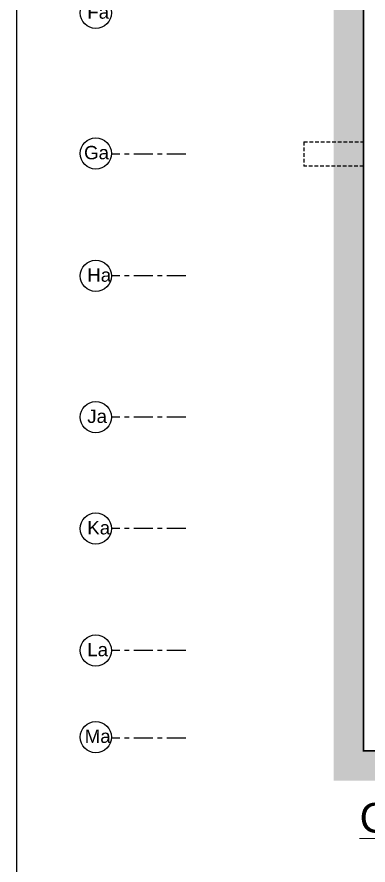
# Model space of a CAD drawing. Header units: millimetres. Extents: x 0 to 570263, y 0 to 232306.
# Drawn here: x 0 to 23597, y 117362 to 174424 of the extents above; entities that cross this region are included whole.
import ezdxf

# ---------------------------------------------------------------- set-up
doc = ezdxf.new("R2010")
doc.units = ezdxf.units.MM
doc.header["$LTSCALE"] = 100
for name, pattern in [('Grid Line', [22.225, 12.7, -3.175, 3.175, -3.175]), ('Hidden', [9.525, 6.35, -3.175]), ('HIDDENX2', [19.05, 12.7, -6.35])]:
    doc.linetypes.add(name, pattern=pattern)
for name, color, linetype in [('A-COLS', 3, 'Continuous'), ('DLN020__', 6, 'Continuous'), ('DLN030_2', 1, 'Continuous'), ('DLN045__', 7, 'Continuous'), ('DLN051__', 7, 'Continuous'), ('DLN060__', 7, 'Continuous'), ('DLN08250', 5, 'Continuous'), ('DLN240__', 1, 'Continuous'), ('LAYOUT', 1, 'Continuous')]:
    doc.layers.add(name, color=color, linetype=linetype)
doc.layers.add('A-WALL', color=7, linetype='Continuous', lineweight=9)
doc.styles.get("Standard").update_dxf_attribs({"font": 'swiss.ttf'})

# ---------------------------------------------------------------- blocks, each defined once
blk = doc.blocks.new('A$C151F6791')
at = {"layer": 'DLN060__'}
h = blk.add_hatch(dxfattribs=at)
h.set_pattern_fill('EARTH', color=0, scale=150, angle=3.6498)
h.set_pattern_definition([(45, (-1165443158.7, -63663298.4), (1e-11, 1347.03841816), [952.5, -952.5]), (45, (-1165443411.2, -63663045.9), (1e-11, 1347.03841816), [952.5, -952.5]), (45, (-1165443663.8, -63662793.3), (1e-11, 1347.03841816), [952.5, -952.5]), (135, (-1165443663.8, -63662624.9), (-1347.03841816, 1e-11), [952.5, -952.5]), (135, (-1165443411.2, -63662372.3), (-1347.03841816, 1e-11), [952.5, -952.5]), (135, (-1165443158.7, -63662119.8), (-1347.03841816, 1e-11), [952.5, -952.5])])
edge = h.paths.add_edge_path()
edge.add_line((-2850, -45900), (-850, -45900))
edge.add_line((-850, -45900), (-850, -86050))
edge.add_line((-850, -86050), (58011, -86050))
edge.add_line((58011, -86050), (68150, -72765))
edge.add_line((68150, -72765), (68150, -20000))
edge.add_arc((59997, -20000), 8153, 0, 62.5916)
edge.add_line((63750, -12762), (63750, 900))
edge.add_line((63750, 900), (-850, 900))
edge.add_line((-850, 900), (-850, -45900))
edge.add_line((-850, -45900), (-2850, -45900))
edge.add_line((-2850, -45900), (-2850, 2900))
edge.add_line((-2850, 2900), (65750, 2900))
edge.add_line((65750, 2900), (65750, -11800))
edge.add_arc((58661, -20842), 11490, 0.6759, 51.9029, ccw=False)
edge.add_line((70150, -20707), (70150, -72766))
edge.add_line((70150, -72766), (59000, -88050))
edge.add_line((59000, -88050), (-2850, -88050))
edge.add_line((-2850, -88050), (-2850, -45900))
at = {"layer": 'A-COLS', "color": 0}
blk.add_lwpolyline([(-850, -86050), (-850, -86050), (-850, 900), (63750, 900), (63750, -12762, -0.257999), (68150, -20707), (68150, -72766), (58011, -86050), (-850, -86050)], format="xyb", dxfattribs=at)
at = {"layer": 'A-WALL', "color": 0}
blk.add_point((-850, -86050), dxfattribs=at)
at = {"layer": 'DLN030_2', "color": 0}
blk.add_lwpolyline([(-850, -42620), (-850, -43722), (-850, -46647), (-850, -48550), (-850, -48750)], dxfattribs=at)
at = {"layer": 'DLN240__', "color": 0, "linetype": 'HIDDENX2', "ltscale": 0.2}
for p, q in [((-4870, -45070), (-850, -45070)), ((-4870, -45070), (-4870, -46720)), ((-850, -46720), (-4870, -46720))]:
    blk.add_line(p, q, dxfattribs=at)

msp = doc.modelspace()

# ---------------------------------------------------------------- linework, layer by layer
msp.add_lwpolyline([(290266.8, 0), (0, 0), (0, 231949.6), (290266.8, 231949.6)], close=True)
at = {"layer": 'DLN020__', "linetype": 'Grid Line'}
for p, q in [((11349, 165199.2), (6349, 165199.2)), ((11349, 156999.2), (6349, 156999.2)), ((11349, 147498.8), (6349, 147498.8)), ((11349, 139998.8), (6349, 139998.8)), ((11349, 131798.8), (6349, 131798.8)), ((11349, 125898.8), (6349, 125898.8))]:
    msp.add_line(p, q, dxfattribs=at)
at = {"layer": 'DLN020__', "linetype": 'Continuous'}
for centre in [(5299, 174699.2), (5299, 165239.5), (5299, 156999.2), (5299, 147498.8), (5299, 139998.8), (5299, 131798.8), (5299, 125969.2)]:
    msp.add_circle(centre, 1050, dxfattribs=at)
at = {"layer": 'DLN08250', "linetype": 'Hidden', "lineweight": 18, "const_width": 100}
msp.add_lwpolyline([(23297, 211999.2), (87897, 211999.2), (87897, 198336.7, -0.2579989), (92297, 190392.3), (92297, 138333.6), (88607, 133498.8), (39647.3, 133498.8, -0.2564239), (37369.4, 134749.2), (36247, 134749.2), (36247, 125049.2), (23297, 125048.8)], format="xyb", close=True, dxfattribs=at)

# ---------------------------------------------------------------- block references
at = {"layer": 'LAYOUT'}
msp.add_blockref('A$C151F6791', (24147, 211099.2), dxfattribs=at)

# ---------------------------------------------------------------- texts
at = {"layer": 'DLN045__', "color": 3, "lineweight": 18, "insert": (23031.7, 121546.7), "char_height": 2000, "width": 73077.972, "attachment_point": 1, "line_spacing_factor": 1.00667}
msp.add_mtext('{\\LG.F.A. DIAGRAM FOR B2}', dxfattribs=at)
at = {"layer": 'DLN051__', "char_height": 900, "attachment_point": 1}
for s, insert in [('Fa', (4723.9, 175207.7)), ('Ga', (4509.4, 165747.4)), ('Ha', (4723.9, 157507.7)), ('Ja', (4723.9, 148007.3)), ('Ka', (4723.9, 140507.3)), ('La', (4723.9, 132307.3)), ('Ma', (4551.1, 126477.7))]:
    msp.add_mtext_dynamic_manual_height_columns(s, width=1139.353, gutter_width=1, heights=[0], dxfattribs=dict(at, insert=insert))

doc.saveas('drawing.dxf')
